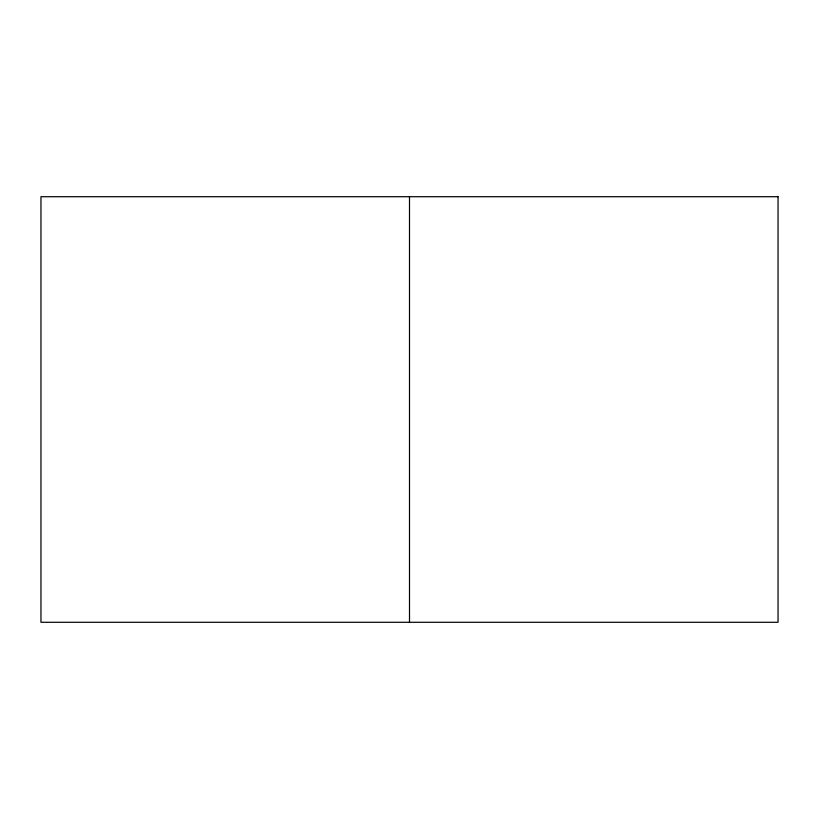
<?xml version="1.0" encoding="UTF-8"?>
<svg xmlns="http://www.w3.org/2000/svg" width="819" height="819" viewBox="0 0 819 819"><rect width="100%" height="100%" fill="white"/><g stroke="black" fill="none" stroke-linecap="round" stroke-linejoin="round"><path stroke-width="1.23" d="M409.5 196.714L409.5 622.286M778.05 196.714L40.95 196.714L40.95 622.286L778.05 622.286L778.05 196.714"/></g></svg>
